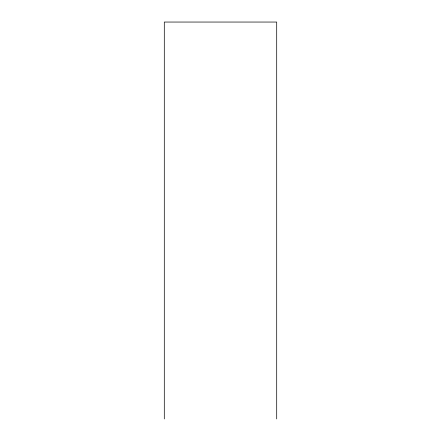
<?xml version="1.0" encoding="UTF-8"?>
<svg xmlns="http://www.w3.org/2000/svg" width="441" height="441" viewBox="0 0 441 441"><rect width="100%" height="100%" fill="white"/><g stroke="black" fill="none" stroke-linecap="round" stroke-linejoin="round"><path stroke-width="0.66" d="M276.7 418.95L276.7 22.05L164.3 22.05L164.3 418.95"/></g></svg>
